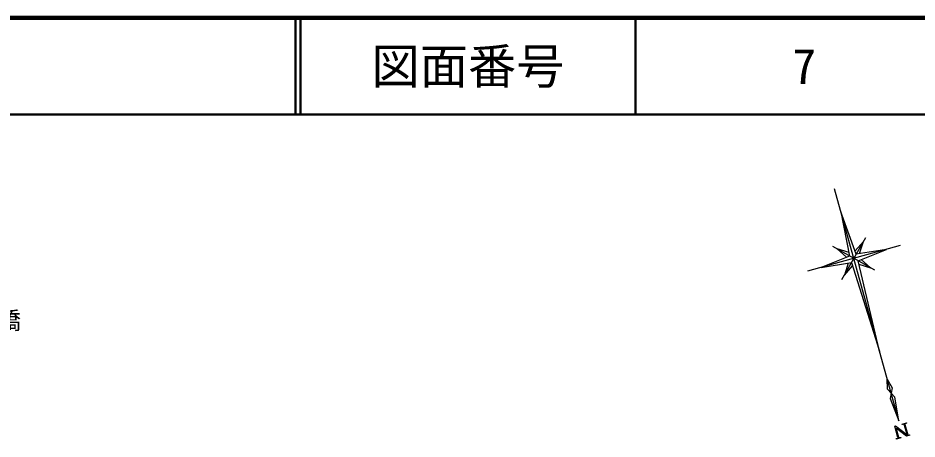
# Model space of a CAD drawing. Units: millimetres, scale not verified. Extents: x 40004 to 680061, y 20002 to 380034.
# Drawn here: x 479999 to 573241, y 336359 to 380034 of the extents above; entities that cross this region are included whole.
import ezdxf
from ezdxf.enums import TextEntityAlignment as Align

# ---------------------------------------------------------------- set-up
doc = ezdxf.new("R2010")
doc.units = ezdxf.units.MM
doc.header["$LTSCALE"] = 1000.09
for name, color, linetype, lineweight in [('M-BMK-SRVR', 3, 'Continuous', 25), ('M-STR-HTXT', 7, 'Continuous', 13), ('M-TTL', 2, 'Continuous', 140), ('M-TTL-LINE', 7, 'Continuous', 50), ('M-TTL-TXT', 7, 'Continuous', 50)]:
    doc.layers.add(name, color=color, linetype=linetype, lineweight=lineweight)
doc.styles.add('ＭＳ ゴシック', font='')
doc.styles.get('ＭＳ ゴシック').set_extended_font_data('MS Gothic')

msp = doc.modelspace()

# ---------------------------------------------------------------- linework, layer by layer
at = {"layer": 'M-BMK-SRVR'}
for p, q in [((571364, 338229), (564687, 362323)), ((565354, 359913), (566253, 355342)), ((566937, 355531), (565354, 359913)), ((565457, 352916), (567923, 357273)), ((571509, 356430), (561871, 353759)), ((568869, 353861), (564511, 356328)), ((567676, 356836), (566813, 355866)), ((567285, 355586), (567676, 356836)), ((566253, 355342), (563317, 354160)), ((564948, 356080), (565926, 355210)), ((566187, 355692), (564948, 356080)), ((570063, 356029), (566937, 355531)), ((567127, 354847), (570063, 356029)), ((563317, 354160), (566443, 354658)), ((566095, 354603), (565704, 353353)), ((566443, 354658), (569361, 345457)), ((569361, 345457), (567127, 354847)), ((567210, 354491), (568432, 354109)), ((568432, 354109), (567453, 354979)), ((565704, 353353), (566555, 354310)), ((570162, 342566), (570670, 341669)), ((570189, 341535), (570162, 342566)), ((570563, 341120), (570189, 341535)), ((570670, 341669), (570563, 341120)), ((570563, 341120), (570456, 340571)), ((570456, 340571), (571364, 338229)), ((570938, 340705), (570563, 341120)), ((571364, 338229), (570938, 340705)), ((570940, 337700), (571010, 337719)), ((571267, 336518), (570940, 337700)), ((571010, 337719), (572183, 336820)), ((571694, 337909), (572151, 338036)), ((571707, 337863), (571694, 337909)), ((571802, 337889), (571707, 337863)), ((571852, 337903), (571802, 337889)), ((571909, 337887), (571852, 337903)), ((571917, 337857), (571909, 337887)), ((572203, 336826), (571917, 337857)), ((572022, 337950), (571977, 337906)), ((571977, 337906), (571988, 337877)), ((571988, 337877), (572286, 336800)), ((572072, 337964), (572022, 337950)), ((572164, 337989), (572072, 337964)), ((572151, 338036), (572164, 337989)), ((571109, 337438), (571089, 337432)), ((571089, 337432), (571337, 336537)), ((572155, 336650), (571109, 337438)), ((572485, 336742), (572155, 336650)), ((572183, 336820), (572203, 336826)), ((572286, 336800), (572292, 336769)), ((572292, 336769), (572354, 336753)), ((572354, 336753), (572403, 336767)), ((572403, 336767), (572473, 336787)), ((572473, 336787), (572485, 336742)), ((571091, 336404), (571185, 336430)), ((571104, 336359), (571091, 336404)), ((571559, 336485), (571104, 336359)), ((571185, 336430), (571236, 336443)), ((571236, 336443), (571276, 336488)), ((571276, 336488), (571267, 336518)), ((571337, 336537), (571346, 336507)), ((571346, 336507), (571406, 336490)), ((571406, 336490), (571456, 336505)), ((571456, 336505), (571547, 336530)), ((571547, 336530), (571559, 336485))]:
    msp.add_line(p, q, dxfattribs=at)
at = {"layer": 'M-TTL'}
msp.add_line((680061, 380034), (40004, 380034), dxfattribs=at)
at = {"layer": 'M-TTL-LINE'}
for p, q in [((508792, 380034), (508792, 370033)), ((509292, 380034), (509292, 370033)), ((544045, 380034), (544045, 370033)), ((40004, 370033), (680061, 370033))]:
    msp.add_line(p, q, dxfattribs=at)

# ---------------------------------------------------------------- texts
at = {"layer": 'M-STR-HTXT', "style": 'ＭＳ ゴシック'}
msp.add_text('豊田ほたる橋', height=1833, dxfattribs=at).set_placement((465303, 347194), align=Align.BOTTOM_LEFT)
at = {"layer": 'M-TTL-TXT', "style": 'ＭＳ ゴシック'}
for s, p in [('図面番号', (526669, 375034)), ('7', (561547, 375034))]:
    msp.add_text(s, height=3666, dxfattribs=at).set_placement(p, align=Align.MIDDLE_CENTER)

doc.saveas('drawing.dxf')
